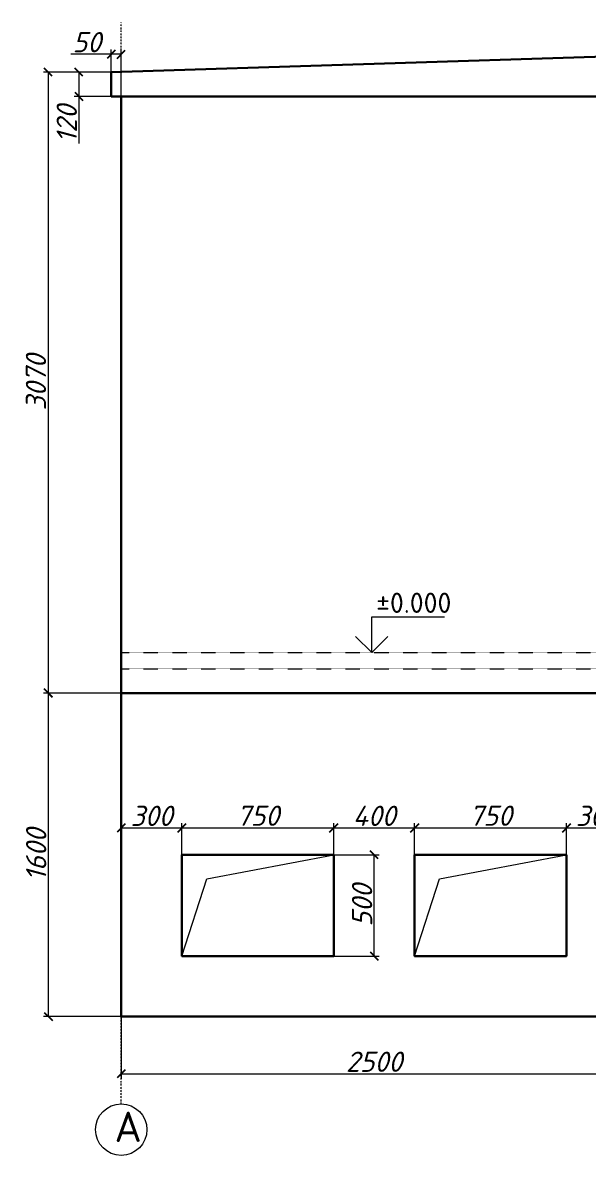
# Model space of a CAD drawing. Header units: millimetres. Extents: x 18305 to 53696, y 2146 to 15344.
# Drawn here: x 39738 to 42534, y 9095 to 14696 of the extents above; entities that cross this region are included whole.
import ezdxf

# ---------------------------------------------------------------- set-up
doc = ezdxf.new("R2010")
doc.units = ezdxf.units.MM
for name, pattern in [('A_HIDDEN1', [0.333334, 0.166667, -0.166667]), ('DASHDOT2', [0.5, 0.25, -0.125, 0, -0.125]), ('Сплошная', [0])]:
    doc.linetypes.add(name, pattern=pattern)
for name, color, linetype in [('Надземный блок', 7, 'Continuous'), ('НОЛЬ', 7, 'Continuous'), ('Системный слой', 7, 'Continuous')]:
    doc.layers.add(name, color=color, linetype=linetype)
doc.styles.add('ГОСТ-100', font='isocpeur.ttf', dxfattribs={"height": 100})
doc.styles.add('ГОСТ-150', font='isocpeur.ttf', dxfattribs={"height": 150})
doc.styles.add('ГОСТ-80', font='isocpeur.ttf', dxfattribs={"height": 80})
doc.styles.add('ИСО курсив', font='isocpeui.ttf')
doc.dimstyles.new('ГОСТ-80', dxfattribs={"dimtxt": 80, "dimasz": 40, "dimexe": 24, "dimexo": 1, "dimgap": 10, "dimtad": 1, "dimdec": 0, "dimtxsty": 'ГОСТ-80', "dimblk": 'OBLIQUE', "dimcen": 2.5, "dimclrd": 251, "dimclre": 251, "dimclrt": 251, "dimadec": 0, "dimazin": 0, "dimtfac": 1, "dimtdec": 0, "dimtmove": 0, "dimatfit": 3, "dimfxl": 250, "dimlwd": 9, "dimlwe": 9, "dimarcsym": 2})

# ---------------------------------------------------------------- blocks, each defined once
blk = doc.blocks.new('_OBLIQUE')
at = {"color": 0, "linetype": 'ByBlock'}
blk.add_line((-0.5, -0.5), (0.5, 0.5), dxfattribs=at)
blk = doc.blocks.new('*D1930')
at = {"color": 251, "linetype": 'Сплошная', "lineweight": 9, "transparency": 16777216}
for p, q in [((40174.2, 14451.2), (39992, 14451.2)), ((40174.2, 14331.2), (39992, 14331.2))]:
    blk.add_line(p, q, dxfattribs=at)
at = {"color": 251, "linetype": 'Continuous', "lineweight": 9, "transparency": 16777216}
for p, q in [((40016, 14451.2), (40016, 14331.2)), ((40016, 14331.2), (40016, 14098))]:
    blk.add_line(p, q, dxfattribs=at)
at = {"layer": 'Defpoints', "color": 0, "transparency": 16777216}
for p in [(40175.2, 14451.2), (40016, 14331.2), (40175.2, 14331.2)]:
    blk.add_point(p, dxfattribs=at)
at = {"color": 251, "lineweight": 9, "transparency": 16777216, "xscale": 40, "yscale": 40, "zscale": 40}
for p, rotation in [((40016, 14451.2), 90), ((40016, 14331.2), 270)]:
    blk.add_blockref('_OBLIQUE', p, dxfattribs=dict(at, rotation=rotation))
at = {"color": 7, "lineweight": 40, "transparency": 16777216, "insert": (39956, 14194.6), "char_height": 100, "attachment_point": 5, "rotation": 90, "style": 'ИСО курсив'}
blk.add_mtext('120', dxfattribs=at)
blk = doc.blocks.new('*D1931')
at = {"color": 251, "linetype": 'Сплошная', "lineweight": 9, "transparency": 16777216}
for p, q in [((40175.2, 14332.2), (40175.2, 14563.1)), ((40225.2, 14332.2), (40225.2, 14563.1))]:
    blk.add_line(p, q, dxfattribs=at)
at = {"color": 251, "linetype": 'Continuous', "lineweight": 9, "transparency": 16777216}
for p, q in [((40175.2, 14539.1), (39975.3, 14539.1)), ((40225.2, 14539.1), (40175.2, 14539.1))]:
    blk.add_line(p, q, dxfattribs=at)
at = {"layer": 'Defpoints', "color": 0, "transparency": 16777216}
for p in [(40175.2, 14539.1), (40175.2, 14331.2), (40225.2, 14331.2)]:
    blk.add_point(p, dxfattribs=at)
at = {"color": 251, "lineweight": 9, "transparency": 16777216, "xscale": 40, "yscale": 40, "zscale": 40, "rotation": 180}
blk.add_blockref('_OBLIQUE', (40175.2, 14539.1), dxfattribs=at)
at = {"color": 251, "lineweight": 9, "transparency": 16777216, "xscale": 40, "yscale": 40, "zscale": 40}
blk.add_blockref('_OBLIQUE', (40225.2, 14539.1), dxfattribs=at)
at = {"color": 7, "lineweight": 40, "transparency": 16777216, "insert": (40055.2, 14599.1), "char_height": 100, "attachment_point": 5, "style": 'ИСО курсив'}
blk.add_mtext('50', dxfattribs=at)
blk = doc.blocks.new('апкеп')
at = {"color": 7, "lineweight": 30, "ltscale": 25}
blk.add_lwpolyline([(0, 500), (750, 500), (750, 0), (0, 0)], close=True, dxfattribs=at)
at = {"color": 7, "lineweight": 20, "ltscale": 25}
blk.add_lwpolyline([(0, 0), (123, 381.2), (750, 500)], dxfattribs=at)
blk = doc.blocks.new('*U1823')
at = {"color": 7, "lineweight": 18}
blk.add_blockref('апкеп', (-375, -250), dxfattribs=at)
blk = doc.blocks.new('*U1824')
at = {"color": 0, "linetype": 'ByBlock', "lineweight": -2, "transparency": 16777216}
for p in [(0, 0), (1150, 0)]:
    blk.add_blockref('*U1823', p, dxfattribs=at)
blk = doc.blocks.new('*D1992')
at = {"color": 251, "linetype": 'Сплошная', "lineweight": 9, "transparency": 16777216}
for p, q in [((40225.4, 10557.5), (40225.4, 10737.8)), ((40525.2, 10581.8), (40525.2, 10737.8))]:
    blk.add_line(p, q, dxfattribs=at)
at = {"color": 251, "linetype": 'Continuous', "lineweight": 9, "transparency": 16777216}
blk.add_line((40225.4, 10713.8), (40525.2, 10713.8), dxfattribs=at)
at = {"layer": 'Defpoints', "color": 0, "transparency": 16777216}
for p in [(40525.2, 10713.8), (40225.4, 10556.5), (40525.2, 10580.8)]:
    blk.add_point(p, dxfattribs=at)
at = {"color": 251, "lineweight": 9, "transparency": 16777216, "xscale": 40, "yscale": 40, "zscale": 40, "rotation": 180}
blk.add_blockref('_OBLIQUE', (40225.4, 10713.8), dxfattribs=at)
at = {"color": 251, "lineweight": 9, "transparency": 16777216, "xscale": 40, "yscale": 40, "zscale": 40}
blk.add_blockref('_OBLIQUE', (40525.2, 10713.8), dxfattribs=at)
at = {"color": 7, "lineweight": 40, "transparency": 16777216, "insert": (40375.3, 10773.8), "char_height": 100, "attachment_point": 5, "style": 'ИСО курсив'}
blk.add_mtext('300', dxfattribs=at)
blk = doc.blocks.new('*D1993')
at = {"color": 251, "linetype": 'Сплошная', "lineweight": 9, "transparency": 16777216}
for p, q in [((40525.2, 10581.8), (40525.2, 10737.8)), ((41275.2, 10581.8), (41275.2, 10737.8))]:
    blk.add_line(p, q, dxfattribs=at)
at = {"color": 251, "linetype": 'Continuous', "lineweight": 9, "transparency": 16777216}
blk.add_line((40525.2, 10713.8), (41275.2, 10713.8), dxfattribs=at)
at = {"layer": 'Defpoints', "color": 0, "transparency": 16777216}
for p in [(41275.2, 10713.8), (40525.2, 10580.8), (41275.2, 10580.8)]:
    blk.add_point(p, dxfattribs=at)
at = {"color": 251, "lineweight": 9, "transparency": 16777216, "xscale": 40, "yscale": 40, "zscale": 40, "rotation": 180}
blk.add_blockref('_OBLIQUE', (40525.2, 10713.8), dxfattribs=at)
at = {"color": 251, "lineweight": 9, "transparency": 16777216, "xscale": 40, "yscale": 40, "zscale": 40}
blk.add_blockref('_OBLIQUE', (41275.2, 10713.8), dxfattribs=at)
at = {"color": 7, "lineweight": 40, "transparency": 16777216, "insert": (40900.2, 10774.5), "char_height": 100, "attachment_point": 5, "style": 'ИСО курсив'}
blk.add_mtext('750', dxfattribs=at)
blk = doc.blocks.new('*D1994')
at = {"color": 251, "linetype": 'Сплошная', "lineweight": 9, "transparency": 16777216}
for p, q in [((41275.2, 10581.8), (41275.2, 10737.8)), ((41675.2, 10581.8), (41675.2, 10737.8))]:
    blk.add_line(p, q, dxfattribs=at)
at = {"color": 251, "linetype": 'Continuous', "lineweight": 9, "transparency": 16777216}
blk.add_line((41275.2, 10713.8), (41675.2, 10713.8), dxfattribs=at)
at = {"layer": 'Defpoints', "color": 0, "transparency": 16777216}
for p in [(41675.2, 10713.8), (41275.2, 10580.8), (41675.2, 10580.8)]:
    blk.add_point(p, dxfattribs=at)
at = {"color": 251, "lineweight": 9, "transparency": 16777216, "xscale": 40, "yscale": 40, "zscale": 40, "rotation": 180}
blk.add_blockref('_OBLIQUE', (41275.2, 10713.8), dxfattribs=at)
at = {"color": 251, "lineweight": 9, "transparency": 16777216, "xscale": 40, "yscale": 40, "zscale": 40}
blk.add_blockref('_OBLIQUE', (41675.2, 10713.8), dxfattribs=at)
at = {"color": 7, "lineweight": 40, "transparency": 16777216, "insert": (41475.2, 10773.8), "char_height": 100, "attachment_point": 5, "style": 'ИСО курсив'}
blk.add_mtext('400', dxfattribs=at)
blk = doc.blocks.new('*D1995')
at = {"color": 251, "linetype": 'Сплошная', "lineweight": 9, "transparency": 16777216}
for p, q in [((41276.2, 10580.8), (41499.6, 10580.8)), ((41276.2, 10080.8), (41499.6, 10080.8))]:
    blk.add_line(p, q, dxfattribs=at)
at = {"color": 251, "linetype": 'Continuous', "lineweight": 9, "transparency": 16777216}
blk.add_line((41475.6, 10080.8), (41475.6, 10580.8), dxfattribs=at)
at = {"layer": 'Defpoints', "color": 0, "transparency": 16777216}
for p in [(41275.2, 10580.8), (41475.6, 10580.8), (41275.2, 10080.8)]:
    blk.add_point(p, dxfattribs=at)
at = {"color": 251, "lineweight": 9, "transparency": 16777216, "xscale": 40, "yscale": 40, "zscale": 40}
for p, rotation in [((41475.6, 10580.8), 90), ((41475.6, 10080.8), 270)]:
    blk.add_blockref('_OBLIQUE', p, dxfattribs=dict(at, rotation=rotation))
at = {"color": 7, "lineweight": 40, "transparency": 16777216, "insert": (41415.6, 10330.8), "char_height": 100, "attachment_point": 5, "rotation": 90, "style": 'ИСО курсив'}
blk.add_mtext('500', dxfattribs=at)
blk = doc.blocks.new('*D2000')
at = {"color": 251, "linetype": 'Сплошная', "lineweight": 9, "transparency": 16777216}
for p, q in [((41675.2, 10581.8), (41675.2, 10737.8)), ((42425.2, 10581.8), (42425.2, 10737.8))]:
    blk.add_line(p, q, dxfattribs=at)
at = {"color": 251, "linetype": 'Continuous', "lineweight": 9, "transparency": 16777216}
blk.add_line((41675.2, 10713.8), (42425.2, 10713.8), dxfattribs=at)
at = {"layer": 'Defpoints', "color": 0, "transparency": 16777216}
for p in [(42425.2, 10713.8), (41675.2, 10580.8), (42425.2, 10580.8)]:
    blk.add_point(p, dxfattribs=at)
at = {"color": 251, "lineweight": 9, "transparency": 16777216, "xscale": 40, "yscale": 40, "zscale": 40, "rotation": 180}
blk.add_blockref('_OBLIQUE', (41675.2, 10713.8), dxfattribs=at)
at = {"color": 251, "lineweight": 9, "transparency": 16777216, "xscale": 40, "yscale": 40, "zscale": 40}
blk.add_blockref('_OBLIQUE', (42425.2, 10713.8), dxfattribs=at)
at = {"color": 7, "lineweight": 40, "transparency": 16777216, "insert": (42050.2, 10774.5), "char_height": 100, "attachment_point": 5, "style": 'ИСО курсив'}
blk.add_mtext('750', dxfattribs=at)
blk = doc.blocks.new('*D2001')
at = {"color": 251, "linetype": 'Сплошная', "lineweight": 9, "transparency": 16777216}
for p, q in [((42425.2, 10581.8), (42425.2, 10737.8)), ((42725, 10599.1), (42725, 10737.8))]:
    blk.add_line(p, q, dxfattribs=at)
at = {"color": 251, "linetype": 'Continuous', "lineweight": 9, "transparency": 16777216}
blk.add_line((42425.2, 10713.8), (42725, 10713.8), dxfattribs=at)
at = {"layer": 'Defpoints', "color": 0, "transparency": 16777216}
for p in [(42725, 10713.8), (42725, 10598.1), (42425.2, 10580.8)]:
    blk.add_point(p, dxfattribs=at)
at = {"color": 251, "lineweight": 9, "transparency": 16777216, "xscale": 40, "yscale": 40, "zscale": 40, "rotation": 180}
blk.add_blockref('_OBLIQUE', (42425.2, 10713.8), dxfattribs=at)
at = {"color": 251, "lineweight": 9, "transparency": 16777216, "xscale": 40, "yscale": 40, "zscale": 40}
blk.add_blockref('_OBLIQUE', (42725, 10713.8), dxfattribs=at)
at = {"color": 7, "lineweight": 40, "transparency": 16777216, "insert": (42575.1, 10773.8), "char_height": 100, "attachment_point": 5, "style": 'ИСО курсив'}
blk.add_mtext('300', dxfattribs=at)
blk = doc.blocks.new('*D1897')
at = {"color": 251, "linetype": 'Сплошная', "lineweight": 9, "transparency": 16777216}
for p, q in [((40174.2, 14451.3), (39840.3, 14451.3)), ((40224.5, 11381.2), (39840.3, 11381.2))]:
    blk.add_line(p, q, dxfattribs=at)
at = {"color": 251, "linetype": 'Continuous', "lineweight": 9, "transparency": 16777216}
blk.add_line((39864.3, 14451.3), (39864.3, 11381.2), dxfattribs=at)
at = {"layer": 'Defpoints', "color": 0, "transparency": 16777216}
for p in [(40175.2, 14451.3), (39864.3, 11381.2), (40225.5, 11381.2)]:
    blk.add_point(p, dxfattribs=at)
at = {"color": 251, "lineweight": 9, "transparency": 16777216, "xscale": 40, "yscale": 40, "zscale": 40}
for p, rotation in [((39864.3, 14451.3), 90), ((39864.3, 11381.2), 270)]:
    blk.add_blockref('_OBLIQUE', p, dxfattribs=dict(at, rotation=rotation))
at = {"color": 7, "lineweight": 40, "transparency": 16777216, "insert": (39803.6, 12916.3), "char_height": 100, "attachment_point": 5, "rotation": 90, "style": 'ИСО курсив'}
blk.add_mtext('3070', dxfattribs=at)
blk = doc.blocks.new('*D1898')
at = {"color": 251, "linetype": 'Сплошная', "lineweight": 9, "transparency": 16777216}
for p, q in [((40224.5, 11381.2), (39840.8, 11381.2)), ((40224.5, 9781.2), (39840.8, 9781.2))]:
    blk.add_line(p, q, dxfattribs=at)
at = {"color": 251, "linetype": 'Continuous', "lineweight": 9, "transparency": 16777216}
blk.add_line((39864.8, 11381.2), (39864.8, 9781.2), dxfattribs=at)
at = {"layer": 'Defpoints', "color": 0, "transparency": 16777216}
for p in [(40225.5, 11381.2), (39864.8, 9781.2), (40225.5, 9781.2)]:
    blk.add_point(p, dxfattribs=at)
at = {"color": 251, "lineweight": 9, "transparency": 16777216, "xscale": 40, "yscale": 40, "zscale": 40}
for p, rotation in [((39864.8, 11381.2), 90), ((39864.8, 9781.2), 270)]:
    blk.add_blockref('_OBLIQUE', p, dxfattribs=dict(at, rotation=rotation))
at = {"color": 7, "lineweight": 40, "transparency": 16777216, "insert": (39804.8, 10581.2), "char_height": 100, "attachment_point": 5, "rotation": 90, "style": 'ИСО курсив'}
blk.add_mtext('1600', dxfattribs=at)
blk = doc.blocks.new('*D1831')
at = {"color": 251, "linetype": 'Сплошная', "lineweight": 9, "transparency": 16777216}
for p, q in [((40224.9, 9780.2), (40224.9, 9474.1)), ((42724.7, 9780.2), (42724.7, 9474.1))]:
    blk.add_line(p, q, dxfattribs=at)
at = {"color": 251, "linetype": 'Continuous', "lineweight": 9, "transparency": 16777216}
blk.add_line((40224.9, 9498.1), (42724.7, 9498.1), dxfattribs=at)
at = {"layer": 'Defpoints', "color": 0, "transparency": 16777216}
for p in [(40224.9, 9781.2), (42724.7, 9781.2), (42724.7, 9498.1)]:
    blk.add_point(p, dxfattribs=at)
at = {"color": 251, "lineweight": 9, "transparency": 16777216, "xscale": 40, "yscale": 40, "zscale": 40, "rotation": 180}
blk.add_blockref('_OBLIQUE', (40224.9, 9498.1), dxfattribs=at)
at = {"color": 251, "lineweight": 9, "transparency": 16777216, "xscale": 40, "yscale": 40, "zscale": 40}
blk.add_blockref('_OBLIQUE', (42724.7, 9498.1), dxfattribs=at)
at = {"color": 7, "lineweight": 40, "transparency": 16777216, "insert": (41474.8, 9558.1), "char_height": 100, "attachment_point": 5, "style": 'ИСО курсив'}
blk.add_mtext('2500', dxfattribs=at)

msp = doc.modelspace()

# ---------------------------------------------------------------- linework, layer by layer
at = {"color": 46, "lineweight": 20}
msp.add_line((41383.1, 11661.1), (41463.1, 11581.1), dxfattribs=at)
for p, q in [((40224.9, 11581.2), (40224.9, 11381.2)), ((40224.9, 11381.2), (40224.9, 11501.2))]:
    msp.add_line(p, q)
at = {"color": 7, "lineweight": 30}
msp.add_line((40225.2, 11381.2), (45225.2, 11381.2), dxfattribs=at)
at = {"color": 46, "lineweight": 20}
msp.add_lwpolyline([(41543.1, 11661.1), (41463.1, 11581.1), (41463.1, 11741.1), (41463.1, 11757.1), (41822.2, 11757.1)], dxfattribs=at)
at = {"layer": 'Надземный блок', "color": 7, "lineweight": 30}
for p, q in [((40175.2, 14451.2), (42725.2, 14531.2)), ((40175.2, 14331.2), (40175.2, 14451.2)), ((40175.2, 14331.2), (45275.2, 14331.2)), ((40225.2, 9781.2), (40225.2, 14331.2)), ((40225.2, 9781.2), (45225.2, 9781.2))]:
    msp.add_line(p, q, dxfattribs=at)
at = {"layer": 'НОЛЬ', "color": 44, "linetype": 'DASHDOT2', "lineweight": 20, "ltscale": 30}
msp.add_line((40225.2, 9349.4), (40225.2, 14695.5), dxfattribs=at)
at = {"layer": 'НОЛЬ', "color": 44, "linetype": 'Continuous', "lineweight": 20, "ltscale": 30}
msp.add_circle((40225.2, 9222.3), 127.1, dxfattribs=at)
at = {"layer": 'Системный слой', "color": 7, "linetype": 'A_HIDDEN1', "lineweight": 18, "ltscale": 5}
for p, q in [((40225.2, 11581.2), (45225.2, 11581.2)), ((40225.2, 11501.2), (45225.2, 11501.2))]:
    msp.add_line(p, q, dxfattribs=at)

# ---------------------------------------------------------------- block references
at = {"color": 7, "lineweight": 18}
msp.add_blockref('*U1824', (40900.2, 10330.8), dxfattribs=at)

# ---------------------------------------------------------------- texts
at = {"color": 46, "lineweight": 30, "insert": (41485.1, 11877.2), "char_height": 100, "attachment_point": 1, "style": 'ГОСТ-100'}
msp.add_mtext_dynamic_manual_height_columns('%%P0.000', width=260.014, gutter_width=600, heights=[0], dxfattribs=at)
at = {"color": 44, "lineweight": 20, "ltscale": 2, "insert": (40191.7, 9311.4), "char_height": 150, "attachment_point": 1, "style": 'ГОСТ-150'}
msp.add_mtext_dynamic_manual_height_columns('А', width=681.076, gutter_width=350, heights=[0], dxfattribs=at)

# ---------------------------------------------------------------- dimensions: what is measured, and where the dimension line sits
at = {"color": 7, "lineweight": 40}
dim = msp.add_aligned_dim(p1=(40225.2, 14331.2), p2=(40175.2, 14331.2), distance=-207.9, dimstyle='ГОСТ-80', override={"dimtxt": 100, "dimtxsty": 'ИСО курсив', "dimclrt": 7}, dxfattribs=at)
dim.commit()
dim.dimension.update_dxf_attribs({"geometry": '*D1931', "text_midpoint": (40055.2, 14599.1)})
for base, p1, p2, picture, middle in [((39864.3, 11381.2), (40175.2, 14451.3), (40225.5, 11381.2), '*D1897', (39803.6, 12916.3)), ((40016, 14331.2), (40175.2, 14451.2), (40175.2, 14331.2), '*D1930', (39956, 14194.6)), ((39864.8, 9781.2), (40225.5, 11381.2), (40225.5, 9781.2), '*D1898', (39804.8, 10581.2)), ((41475.6, 10580.8), (41275.2, 10080.8), (41275.2, 10580.8), '*D1995', (41415.6, 10330.8))]:
    dim = msp.add_linear_dim(base=base, p1=p1, p2=p2, angle=90, dimstyle='ГОСТ-80', override={"dimtxt": 100, "dimtxsty": 'ИСО курсив', "dimclrt": 7}, dxfattribs=at)
    dim.commit()
    dim.dimension.update_dxf_attribs({"geometry": picture, "text_midpoint": middle})
for base, p1, p2, picture, middle in [((40525.2, 10713.8), (40225.4, 10556.5), (40525.2, 10580.8), '*D1992', (40375.3, 10773.8)), ((41275.2, 10713.8), (40525.2, 10580.8), (41275.2, 10580.8), '*D1993', (40900.2, 10774.5)), ((41675.2, 10713.8), (41275.2, 10580.8), (41675.2, 10580.8), '*D1994', (41475.2, 10773.8)), ((42425.2, 10713.8), (41675.2, 10580.8), (42425.2, 10580.8), '*D2000', (42050.2, 10774.5)), ((42725, 10713.8), (42425.2, 10580.8), (42725, 10598.1), '*D2001', (42575.1, 10773.8)), ((42724.7, 9498.1), (40224.9, 9781.2), (42724.7, 9781.2), '*D1831', (41474.8, 9558.1))]:
    dim = msp.add_linear_dim(base=base, p1=p1, p2=p2, dimstyle='ГОСТ-80', override={"dimtxt": 100, "dimtxsty": 'ИСО курсив', "dimclrt": 7}, dxfattribs=at)
    dim.commit()
    dim.dimension.update_dxf_attribs({"geometry": picture, "text_midpoint": middle})

doc.saveas('drawing.dxf')
